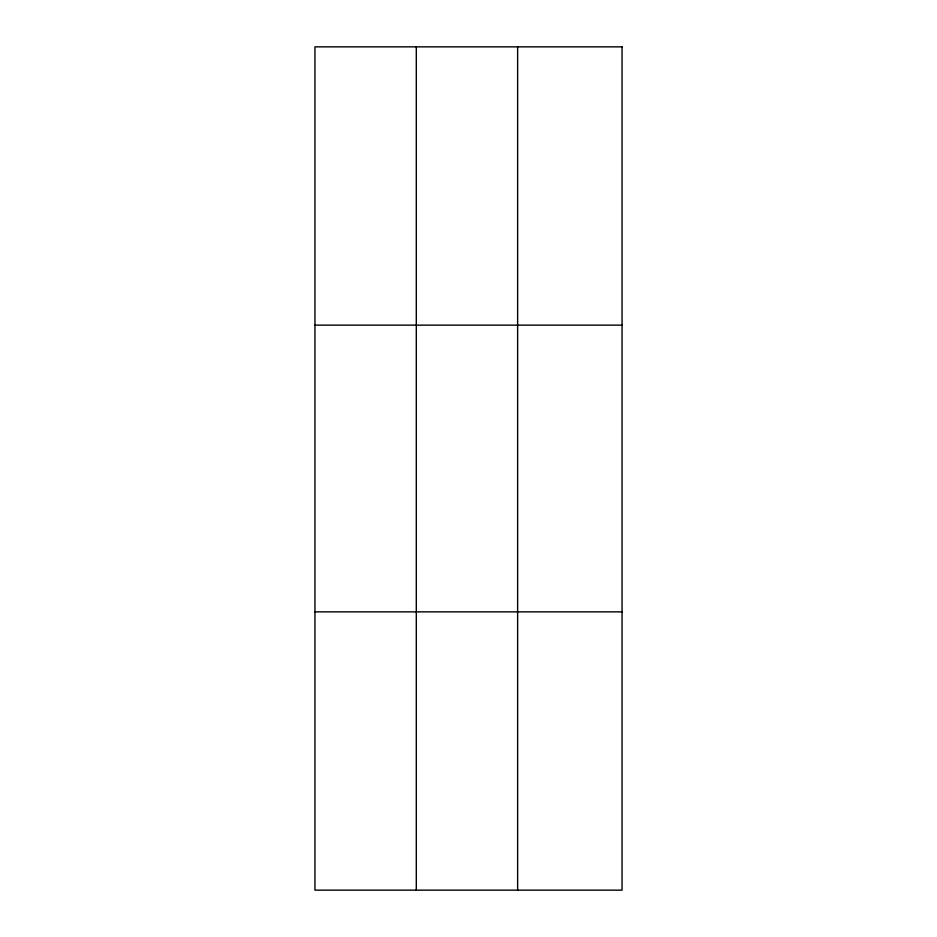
<?xml version="1.0" encoding="UTF-8"?>
<svg xmlns="http://www.w3.org/2000/svg" width="937" height="937" viewBox="0 0 937 937"><rect width="100%" height="100%" fill="white"/><g stroke="black" fill="none" stroke-linecap="round" stroke-linejoin="round"><path stroke-width="1.41" d="M416.297 46.85L416.297 890.15M517.634 46.85L517.634 890.15M314.949 325.139L622.051 325.139M314.949 611.861L622.051 611.861M622.051 46.85L622.051 890.15L314.949 890.15L314.949 46.85L622.051 46.85"/></g></svg>
